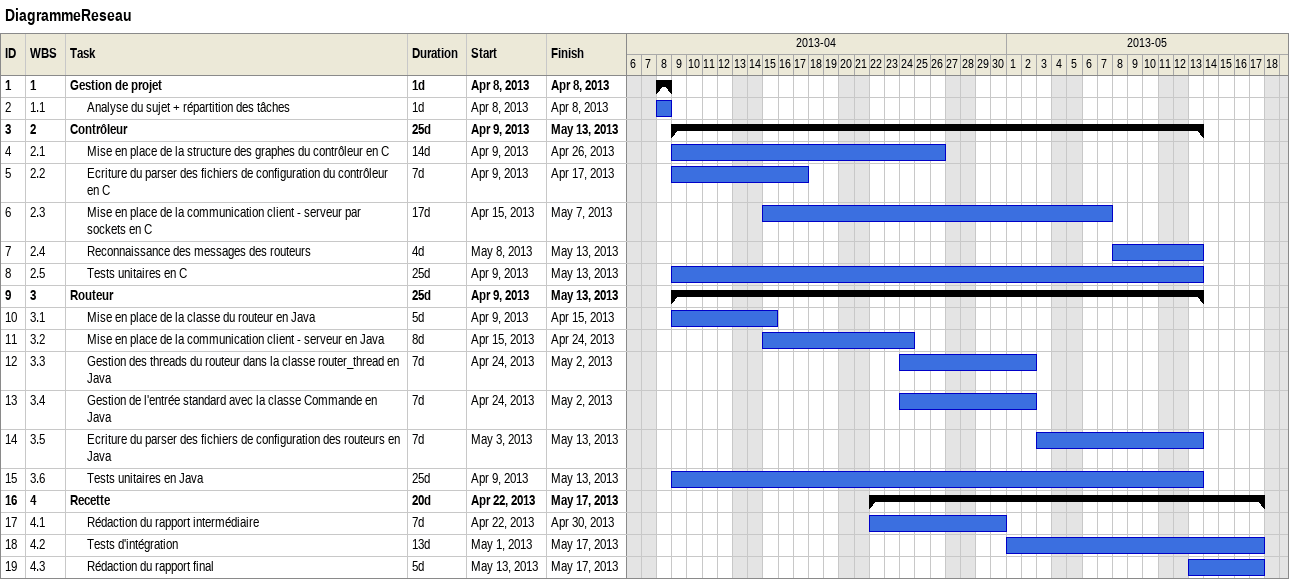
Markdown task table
DiagrammeReseau

| ID | WBS | Task | Duration | Start | Finish |
|---|---|---|---|---|---|
| 1 | 1 | **Gestion de projet** | 1d | 2013-04-08 | 2013-04-08 |
| 2 | 1.1 | Analyse du sujet + répartition des tâches | 1d | 2013-04-08 | 2013-04-08 |
| 3 | 2 | **Contrôleur** | 25d | 2013-04-09 | 2013-05-13 |
| 4 | 2.1 | Mise en place de la structure des graphes du contrôleur en C | 14d | 2013-04-09 | 2013-04-26 |
| 5 | 2.2 | Ecriture du parser des fichiers de configuration du contrôleur en C | 7d | 2013-04-09 | 2013-04-17 |
| 6 | 2.3 | Mise en place de la communication client - serveur par sockets en C | 17d | 2013-04-15 | 2013-05-07 |
| 7 | 2.4 | Reconnaissance des messages des routeurs | 4d | 2013-05-08 | 2013-05-13 |
| 8 | 2.5 | Tests unitaires en C | 25d | 2013-04-09 | 2013-05-13 |
| 9 | 3 | **Routeur** | 25d | 2013-04-09 | 2013-05-13 |
| 10 | 3.1 | Mise en place de la classe du routeur en Java | 5d | 2013-04-09 | 2013-04-15 |
| 11 | 3.2 | Mise en place de la communication client - serveur en Java | 8d | 2013-04-15 | 2013-04-24 |
| 12 | 3.3 | Gestion des threads du routeur dans la classe router_thread en Java | 7d | 2013-04-24 | 2013-05-02 |
| 13 | 3.4 | Gestion de l'entrée standard avec la classe Commande en Java | 7d | 2013-04-24 | 2013-05-02 |
| 14 | 3.5 | Ecriture du parser des fichiers de configuration des routeurs en Java | 7d | 2013-05-03 | 2013-05-13 |
| 15 | 3.6 | Tests unitaires en Java | 25d | 2013-04-09 | 2013-05-13 |
| 16 | 4 | **Recette** | 20d | 2013-04-22 | 2013-05-17 |
| 17 | 4.1 | Rédaction du rapport intermédiaire | 7d | 2013-04-22 | 2013-04-30 |
| 18 | 4.2 | Tests d'intégration | 13d | 2013-05-01 | 2013-05-17 |
| 19 | 4.3 | Rédaction du rapport final | 5d | 2013-05-13 | 2013-05-17 |
